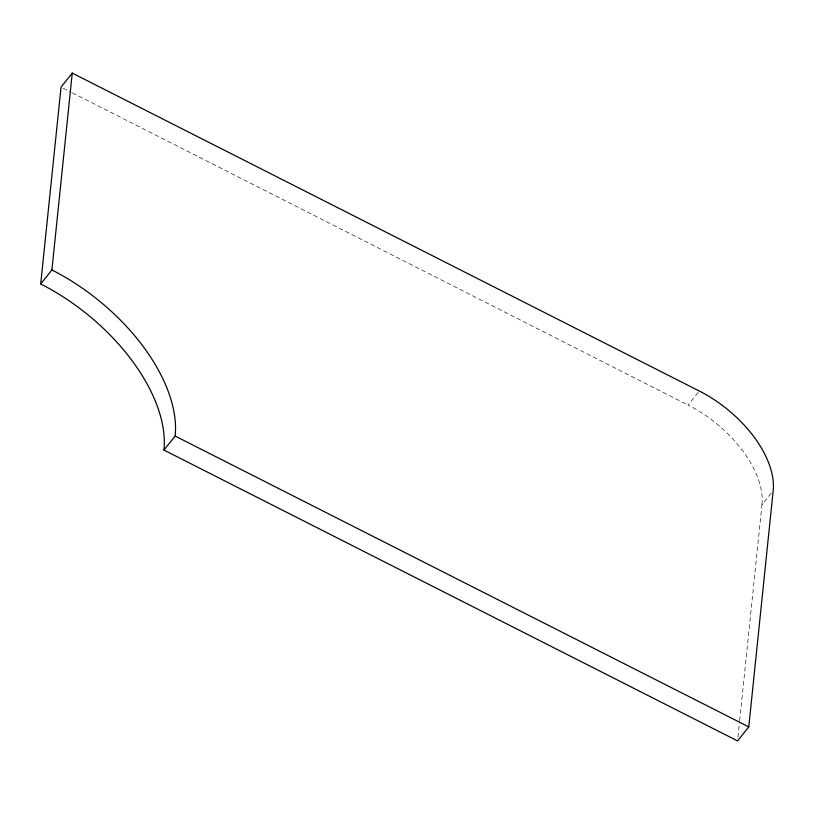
<?xml version="1.0" encoding="UTF-8"?>
<svg xmlns="http://www.w3.org/2000/svg" width="814" height="814" viewBox="0 0 814 814"><rect width="100%" height="100%" fill="white"/><g stroke="black" fill="none" stroke-linecap="round" stroke-linejoin="round"><path stroke-width="0.61" stroke-dasharray="4.07 3.05" d="M737.962 737.128L739.529 721.967M739.661 720.695L761.985 504.67L772.445 491.575M761.985 504.67A93.549 53.185 38.6 0 0 688.044 405.026L699.246 390.995M63.309 88.268L71.245 92.287M72.385 92.867L688.044 405.026"/><path stroke-width="1.22" d="M40.7 283.984L61.04 87.118L72.253 73.087L699.246 390.995A93.549 53.185 38.6 0 1 773.188 490.639L748.778 726.882L737.565 740.913L163.929 450.061A155.912 88.645 38.6 0 0 40.7 283.984L51.903 269.963L72.253 73.087M163.929 450.061L175.142 436.039A155.912 88.645 38.6 0 0 51.903 269.963M175.142 436.039L748.778 726.882"/></g></svg>
